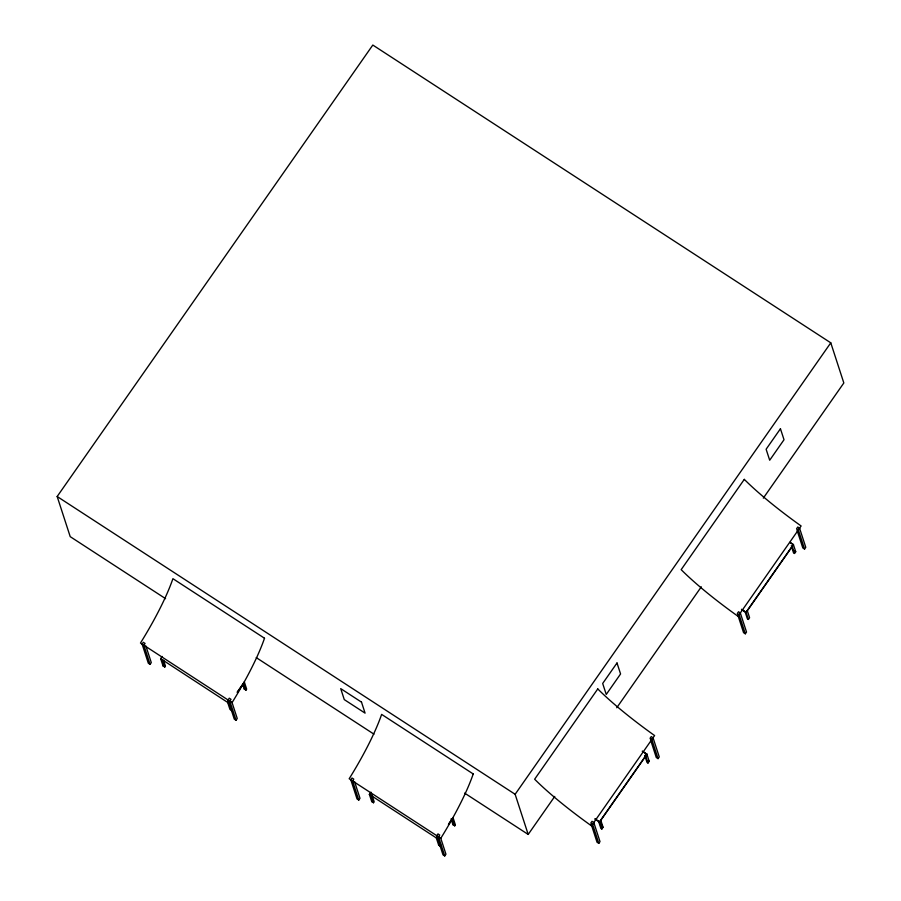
<?xml version="1.0" encoding="UTF-8"?>
<svg xmlns="http://www.w3.org/2000/svg" width="901" height="901" viewBox="0 0 901 901"><rect width="100%" height="100%" fill="white"/><g stroke="black" fill="none" stroke-linecap="round" stroke-linejoin="round"><path stroke-width="1.35" d="M150.073 664.352L148.316 663.215L142.133 644.192L143.293 642.3L145.05 643.438L143.89 645.341L150.073 664.352L151.289 662.618L145.883 645.994M236.028 720.248L234.271 719.099L228.088 700.077L229.248 698.185L231.016 699.334L229.845 701.226L236.028 720.248L237.245 718.514L231.839 701.89M358.778 800.065L357.021 798.917L350.838 779.894L351.998 778.002L353.766 779.14L352.595 781.043L358.778 800.065L359.995 798.32L354.589 781.696M444.734 855.95L442.977 854.801L436.794 835.79L437.954 833.887L439.722 835.036L438.562 836.928L444.734 855.95L445.95 854.216L440.544 837.592M165.581 598.669L70.222 536.658L57.168 496.507L372.811 45.05L830.778 342.83L843.832 382.97L763.305 498.14M163.565 660.253L165.457 666.064L164.782 667.033L163.013 665.895L160.682 658.71L162.259 656.457M160.75 658.913L161.437 657.944M163.013 665.895L163.7 664.915M228.37 701.462L227.683 702.442L229.946 709.414L231.715 710.562L229.383 703.377M237.245 692.114L244.34 681.978L246.671 689.164L245.984 690.132L244.227 688.995L242.718 684.343M237.323 692.317L244.408 682.192M244.227 688.995L244.903 688.015M372.282 795.955L374.163 801.766L373.487 802.746L371.73 801.597L369.387 794.412L370.964 792.159M369.455 794.626L370.142 793.646L370.897 795.977M371.899 794.795L371.223 795.763L373.487 802.746M371.73 801.597L372.406 800.629M437.075 837.175L436.388 838.144L438.663 845.115L440.42 846.264L441.096 845.284M449.103 823.311L453.045 817.691L455.377 824.865L454.701 825.845L452.933 824.697L451.052 818.885M448.428 824.584L453.113 817.894M438.663 845.115L439.339 844.147M452.933 824.697L453.62 823.728M554.757 796.428L528.189 834.439L515.135 794.288L830.778 342.83M616.757 707.747L701.305 586.821M592.621 824.359L593.838 822.624L592.025 821.318L590.808 823.052L592.621 824.359L598.805 843.37L600.01 841.635L593.838 822.624M651.862 739.62L653.079 737.885L651.265 736.579L650.049 738.313L651.862 739.62L658.045 758.642L659.262 756.896L653.079 737.885M739.147 614.786L740.352 613.052L738.538 611.745L737.322 613.48L739.147 614.786L745.318 633.808L746.535 632.074L740.352 613.052M798.387 530.047L799.604 528.313L797.79 527.006L796.574 528.741L798.387 530.047L804.559 549.069L805.776 547.335L799.604 528.313M600.809 820.304L603.073 827.276L601.857 829.021L599.525 821.836L646.873 754.114L642.3 751.141M747.323 610.743L749.587 617.714L748.382 619.449L746.039 612.263L793.387 544.542L789.963 542.323M647.988 763.034L645.724 756.063L644.733 755.421L647.008 762.392L647.988 763.034L649.204 761.3L646.873 754.114M791.641 547.008L793.522 552.82L794.513 553.462L795.729 551.727L793.387 544.542M804.559 549.069L802.802 547.921L796.991 530.025M790.154 542.605L793.454 544.756L746.107 612.477L741.647 609.572M791.258 545.848L792.249 546.49L794.513 553.462M794.738 551.085L795.729 551.727M741.478 609.29L746.039 612.263M748.382 619.449L747.391 618.807L745.127 611.835M745.318 633.808L743.562 632.66L737.739 614.764M658.045 758.642L656.277 757.493L650.466 739.597M642.469 751.423L646.941 754.328L599.593 822.039L595.122 819.133M648.213 760.658L649.204 761.3M594.953 818.863L599.525 821.836M602.082 826.634L603.073 827.276M601.857 829.021L600.877 828.379L598.602 821.397M598.805 843.37L597.036 842.232L591.225 824.325M57.168 496.507L515.135 794.288M256.233 657.606L373.96 734.157M464.612 793.105L528.189 834.439M142.133 644.192L143.89 645.341M228.088 700.077L229.845 701.226M350.838 779.894L352.595 781.043M436.794 835.79L438.562 836.928M160.682 658.71L229.451 703.58M369.387 794.412L438.089 839.079M645.949 753.687L646.704 756.007M600.573 821.994L601.71 825.474M452.426 818.874L454.701 825.845M438.528 840.453L440.42 846.264M243.72 683.161L245.984 690.132M162.518 660.061L164.782 667.033M597.78 688.927L534.642 779.219A105.642 16.837 35 0 0 591.473 825.845L654.599 735.554A105.642 16.837 35 0 1 597.78 688.927M744.294 479.366L681.167 569.657A105.642 16.837 35 0 0 737.998 616.273L801.124 525.981A105.642 16.837 35 0 1 744.294 479.366M780.446 428.752L766.12 449.239L769.691 460.231L784.016 439.733L780.446 428.752M617.005 662.978L602.679 683.465L606.249 694.457L620.575 673.959L617.005 662.978M264.511 638.235L172.913 578.679A105.642 21.545 -57 0 1 140.477 643.032L232.075 702.589A105.642 21.545 -57 0 0 264.511 638.235M473.216 773.948L381.63 714.392A105.642 21.545 -57 0 1 349.183 778.746L440.78 838.29A105.642 21.545 -57 0 0 473.216 773.948M361.504 702.138L340.713 688.623L344.283 699.615L365.074 713.13L361.504 702.138"/></g></svg>
